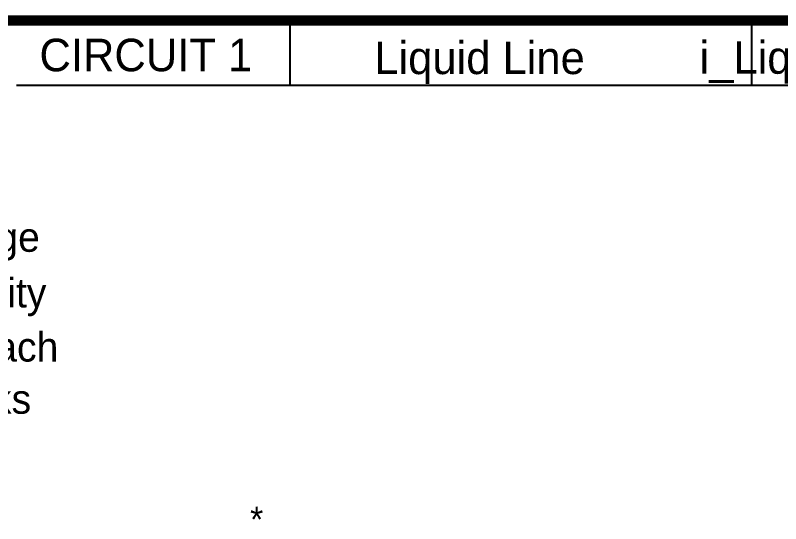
# Model space of a CAD drawing. Header units: inches. Extents: x 908 to 1218, y 246 to 442.
# Drawn here: x 956.8 to 1013.3, y 401 to 438.4 of the extents above; entities that cross this region are included whole.
import ezdxf
from ezdxf.enums import TextEntityAlignment as Align

# ---------------------------------------------------------------- set-up
doc = ezdxf.new("R2010")
doc.units = ezdxf.units.IN
doc.header["$MEASUREMENT"] = 0
doc.layers.add('C1EFD', color=7, linetype='Continuous')
doc.layers.add('C1RC', color=7, linetype='Continuous')

msp = doc.modelspace()

# ---------------------------------------------------------------- linework, layer by layer
at = {"const_width": 0.7526}
msp.add_lwpolyline([(913.0442, 249.9162), (1214.0906, 249.9162), (1214.0906, 438.0702), (913.0442, 438.0702), (913.0442, 249.9162)], dxfattribs=at)
at = {"layer": 'C1RC'}
for p, q in [((977.1183, 433.2703), (977.1183, 438.0783)), ((1011.161, 433.2703), (1011.161, 438.0783)), ((1031.6437, 433.2703), (956.9181, 433.2703))]:
    msp.add_line(p, q, dxfattribs=at)

# ---------------------------------------------------------------- texts
at = {"linetype": 'Continuous', "lineweight": 25}
msp.add_text('*', height=1.8706, dxfattribs=at).set_placement((974.6438, 400.3546), align=Align.CENTER)
at = {"layer": 'C1EFD'}
for s, p in [('i_FanVoltage', (950.1439, 421.0127)), ('i_FanQuantity', (950.1439, 416.9109)), ('i_FanAmpEach', (950.1439, 412.92)), ('i_FanBlocks', (950.1439, 409.0755))]:
    msp.add_text(s, height=2.159978, dxfattribs=at).set_placement(p, align=Align.CENTER)
at = {"layer": 'C1RC'}
for s, height, p in [('CIRCUIT 1', 2.39998, (966.4679, 434.3204)), ('i_LiquidSizeCircuit1', 2.399976, (1021.4006, 434.1406))]:
    msp.add_text(s, height=height, dxfattribs=at).set_placement(p, align=Align.CENTER)
msp.add_text('Liquid Line', height=2.399976, dxfattribs=at).set_placement((983.3201, 433.3946), align=Align.BOTTOM_LEFT)

doc.saveas('drawing.dxf')
